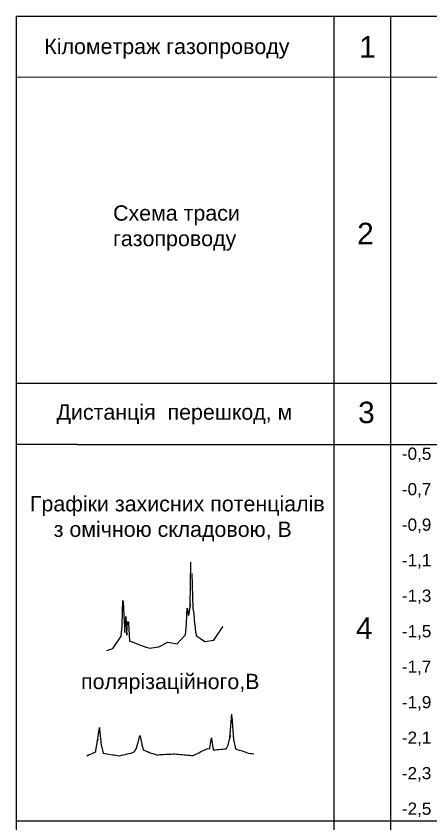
# Model space of a CAD drawing. Header units: millimetres. Extents: x -226 to 1784, y 10 to 1137.
# Drawn here: x 20 to 87.7, y 165.5 to 297.5 of the extents above; entities that cross this region are included whole.
import ezdxf

# ---------------------------------------------------------------- set-up
doc = ezdxf.new("R2010")
doc.units = ezdxf.units.MM
for name, color, linetype in [('График_U', 5, 'Continuous'), ('График_UPolar', 3, 'Continuous'), ('Макет', 7, 'Continuous')]:
    doc.layers.add(name, color=color, linetype=linetype)
doc.layers.add('Текст', color=7, linetype='Continuous', lineweight=0)
doc.styles.get("Standard").update_dxf_attribs({"font": 'arial.ttf'})

# ---------------------------------------------------------------- blocks, each defined once
blk = doc.blocks.new('График син')
at = {"layer": 'График_U'}
for p, q in [((13.600005, 7.163), (13.750005, 14.442)), ((13.910505, 12.586), (14.050005, 6.931)), ((2.510505, 4.321), (2.650005, 8.149)), ((2.650005, 8.149), (2.660505, 7.975)), ((2.660505, 7.975), (2.800005, 5.829)), ((13.010505, 4.524), (13.150005, 6.902)), ((13.150005, 6.902), (13.160505, 6.815)), ((13.160505, 6.815), (13.300005, 5.742)), ((13.460505, 5.974), (13.600005, 7.192)), ((13.600005, 7.192), (13.610505, 7.685)), ((13.610505, 7.685), (13.600005, 7.163)), ((14.050005, 6.931), (14.050005, 6.931)), ((14.050005, 6.931), (14.060505, 6.873)), ((14.060505, 6.873), (14.200005, 6.061)), ((2.800005, 5.829), (2.810505, 5.626)), ((2.810505, 5.626), (2.950005, 2.929)), ((2.960505, 3.103), (3.100005, 5.568)), ((3.100005, 5.568), (3.110505, 5.365)), ((3.110505, 5.365), (3.250005, 2.523)), ((13.300005, 5.742), (13.310505, 5.742)), ((13.310505, 5.742), (13.450005, 5.887)), ((13.450005, 5.887), (13.460505, 5.974)), ((14.200005, 6.061), (14.210505, 5.945)), ((14.210505, 5.945), (14.350005, 4.321)), ((2.350005, 2.349), (2.500005, 4.031)), ((2.500005, 4.031), (2.510505, 4.321)), ((3.260505, 2.668), (3.400005, 4.698)), ((3.400005, 4.698), (3.410505, 4.698)), ((3.410505, 4.698), (3.550005, 4.698)), ((3.550005, 4.698), (3.560505, 4.466)), ((3.560505, 4.466), (3.700005, 1.508)), ((12.850005, 2.552), (13.000005, 4.35)), ((13.000005, 4.35), (13.010505, 4.524)), ((14.350005, 4.321), (14.360505, 4.234)), ((14.360505, 4.234), (14.500005, 3.074)), ((2.950005, 2.929), (2.960505, 3.103)), ((3.250005, 2.523), (3.260505, 2.668)), ((14.500005, 3.074), (14.510505, 3.016)), ((14.510505, 3.016), (14.650005, 2.407)), ((17.500005, 1.711), (18.250005, 2.813)), ((18.250005, 2.813), (18.400005, 3.045)), ((18.400005, 3.045), (18.700005, 3.48)), ((18.700005, 3.48), (19.000005, 3.915)), ((1.000005, 0.319), (2.350005, 2.349)), ((3.700005, 1.508), (3.710505, 1.508)), ((3.710505, 1.508), (4.000005, 1.45)), ((4.000005, 1.45), (5.500005, 0.87)), ((8.500005, 0.58), (10.000005, 1.363)), ((10.000005, 1.363), (11.500005, 1.073)), ((11.500005, 1.073), (12, 1.624)), ((12, 1.624), (12.850005, 2.552)), ((14.650005, 2.407), (15.325005, 1.943)), ((15.325005, 1.943), (16.000005, 1.479)), ((16.000005, 1.479), (16.006605, 1.479)), ((16.006605, 1.479), (17.500005, 1.711)), ((0, 0), (1.000005, 0.319)), ((5.500005, 0.87), (6.250005, 0.609)), ((6.250005, 0.609), (7.000005, 0.377)), ((7.000005, 0.377), (8.500005, 0.58))]:
    blk.add_line(p, q, dxfattribs=at)
blk = doc.blocks.new('График зел')
at = {"layer": 'График_UPolar'}
for p, q in [((23.37, 2.958), (23.67, 6.844)), ((23.7, 6.438), (23.97, 2.552)), ((1.77, 2.436), (2.07, 4.64)), ((2.07, 4.64), (2.091, 4.466)), ((2.091, 4.466), (2.1, 4.35)), ((2.1, 4.35), (2.37, 1.74)), ((1.8, 2.668), (1.77, 2.436)), ((1.791, 2.61), (1.8, 2.668)), ((8.4, 2.204), (8.67, 3.306)), ((8.67, 3.306), (8.691, 3.19)), ((8.691, 3.19), (8.7, 3.19)), ((8.7, 3.19), (8.97, 1.914)), ((20.1, 1.334), (20.37, 2.958)), ((20.37, 2.958), (20.391, 2.842)), ((20.391, 2.842), (20.4, 2.784)), ((20.4, 2.784), (20.67, 0.986)), ((23.1, 1.74), (23.37, 2.958)), ((23.4, 3.364), (23.37, 2.958)), ((23.37, 2.958), (23.391, 3.248)), ((23.391, 3.248), (23.4, 3.364)), ((1.5, 0.87), (1.77, 2.436)), ((1.77, 2.436), (1.791, 2.61)), ((2.37, 1.74), (2.37, 1.74)), ((2.37, 1.74), (2.391, 1.624)), ((2.391, 1.624), (2.4, 1.624)), ((2.4, 1.624), (2.67, 0.464)), ((8.1, 1.276), (8.37, 2.088)), ((8.37, 2.088), (8.391, 2.146)), ((8.391, 2.146), (8.4, 2.204)), ((8.97, 1.914), (8.991, 1.856)), ((8.991, 1.856), (9, 1.798)), ((9, 1.798), (9.27, 0.928)), ((20.091, 1.276), (20.1, 1.334)), ((22.8, 1.218), (23.07, 1.624)), ((23.07, 1.624), (23.091, 1.74)), ((23.091, 1.74), (23.1, 1.74)), ((23.97, 2.552), (23.97, 2.552)), ((23.97, 2.552), (23.991, 2.436)), ((23.991, 2.436), (24, 2.436)), ((24, 2.436), (24.27, 1.16)), ((0, 0), (0.3, 0.174)), ((0.3, 0.174), (0.6, 0.29)), ((0.6, 0.29), (0.9, 0.406)), ((0.9, 0.406), (1.2, 0.58)), ((1.2, 0.58), (1.47, 0.696)), ((1.47, 0.696), (1.5, 0.87)), ((2.67, 0.464), (2.691, 0.464)), ((2.691, 0.464), (2.7, 0.464)), ((2.7, 0.464), (3, 0.406)), ((3, 0.406), (3.3, 0.348)), ((3.3, 0.348), (3.6, 0.29)), ((3.6, 0.29), (3.9, 0.232)), ((3.9, 0.232), (4.2, 0.174)), ((4.2, 0.174), (4.5, 0.174)), ((4.5, 0.174), (4.8, 0.116)), ((4.8, 0.116), (5.1, 0.058)), ((5.1, 0.058), (5.37, 0)), ((5.37, 0), (5.4, 0)), ((5.4, 0), (5.7, 0.116)), ((5.7, 0.116), (6, 0.174)), ((6, 0.174), (6.3, 0.232)), ((6.3, 0.232), (6.6, 0.348)), ((6.6, 0.348), (6.9, 0.406)), ((6.9, 0.406), (7.2, 0.464)), ((7.2, 0.464), (7.5, 0.58)), ((7.5, 0.58), (7.77, 0.638)), ((7.77, 0.638), (7.8, 0.696)), ((7.8, 0.696), (8.07, 1.16)), ((8.07, 1.16), (8.091, 1.218)), ((8.091, 1.218), (8.1, 1.276)), ((9.27, 0.928), (9.291, 0.928)), ((9.291, 0.928), (9.3, 0.928)), ((9.3, 0.928), (9.6, 0.812)), ((9.6, 0.812), (9.9, 0.696)), ((9.9, 0.696), (10.2, 0.58)), ((10.2, 0.58), (10.5, 0.464)), ((10.5, 0.464), (10.8, 0.406)), ((10.8, 0.406), (11.1, 0.29)), ((11.1, 0.29), (11.37, 0.174)), ((11.37, 0.174), (11.4, 0.174)), ((11.4, 0.174), (11.7, 0.174)), ((11.7, 0.174), (12, 0.232)), ((12, 0.232), (12.3, 0.232)), ((12.3, 0.232), (12.6, 0.232)), ((12.6, 0.232), (12.9, 0.29)), ((12.9, 0.29), (13.2, 0.29)), ((13.2, 0.29), (13.5, 0.29)), ((13.5, 0.29), (13.8, 0.29)), ((13.8, 0.29), (14.1, 0.348)), ((14.1, 0.348), (14.37, 0.348)), ((14.37, 0.348), (14.4, 0.348)), ((14.4, 0.348), (14.7, 0.29)), ((14.7, 0.29), (15, 0.29)), ((15, 0.29), (15.3, 0.232)), ((15.3, 0.232), (15.6, 0.232)), ((15.6, 0.232), (15.9, 0.174)), ((15.9, 0.174), (16.2, 0.174)), ((16.2, 0.174), (16.5, 0.116)), ((16.5, 0.116), (16.8, 0.116)), ((16.8, 0.116), (17.1, 0.058)), ((17.1, 0.058), (17.37, 0.058)), ((17.37, 0.058), (17.4, 0.058)), ((17.4, 0.058), (17.7, 0.232)), ((17.7, 0.232), (18, 0.348)), ((18, 0.348), (18.3, 0.522)), ((18.3, 0.522), (18.6, 0.638)), ((18.6, 0.638), (18.9, 0.812)), ((18.9, 0.812), (19.2, 0.928)), ((19.2, 0.928), (19.491, 1.102)), ((19.491, 1.102), (19.5, 1.102)), ((19.5, 1.102), (19.77, 1.218)), ((19.77, 1.218), (19.791, 1.218)), ((19.791, 1.218), (19.8, 1.218)), ((19.8, 1.218), (20.07, 1.16)), ((20.07, 1.16), (20.091, 1.276)), ((20.67, 0.986), (20.691, 0.986)), ((20.691, 0.986), (20.7, 0.986)), ((20.7, 0.986), (20.97, 0.986)), ((20.97, 0.986), (20.991, 0.986)), ((20.991, 0.986), (21, 0.986)), ((21, 0.986), (21.291, 1.044)), ((21.291, 1.044), (21.3, 1.044)), ((21.3, 1.044), (21.591, 1.044)), ((21.591, 1.044), (21.6, 1.044)), ((21.6, 1.044), (21.891, 1.102)), ((21.891, 1.102), (21.9, 1.102)), ((21.9, 1.102), (22.191, 1.102)), ((22.191, 1.102), (22.2, 1.102)), ((22.2, 1.102), (22.491, 1.16)), ((22.491, 1.16), (22.5, 1.16)), ((22.5, 1.16), (22.77, 1.16)), ((22.77, 1.16), (22.791, 1.218)), ((22.791, 1.218), (22.8, 1.218)), ((24.27, 1.16), (24.291, 1.16)), ((24.291, 1.16), (24.3, 1.16)), ((24.3, 1.16), (24.6, 1.044)), ((24.6, 1.044), (24.9, 0.928)), ((24.9, 0.928), (25.2, 0.87)), ((25.2, 0.87), (25.5, 0.754)), ((25.5, 0.754), (25.8, 0.638)), ((25.8, 0.638), (26.1, 0.58)), ((26.1, 0.58), (26.37, 0.464)), ((26.37, 0.464), (26.4, 0.464)), ((26.4, 0.464), (26.7, 0.406)), ((26.7, 0.406), (27, 0.406)), ((27, 0.406), (27.3, 0.348))]:
    blk.add_line(p, q, dxfattribs=at)

msp = doc.modelspace()

# ---------------------------------------------------------------- linework, layer by layer
at = {"layer": 'Макет', "lineweight": -2}
for p, q in [((20, 297.48), (405, 297.48)), ((20, 237.51), (390, 237.51)), ((30, 227.51), (20, 227.51)), ((30, 227.51), (390, 227.51)), ((20, 166.01), (390, 166.01))]:
    msp.add_line(p, q, dxfattribs=at)
at = {"layer": 'Макет'}
for p, q in [((20, 297.48), (20, 10.51)), ((71.95, 75.51), (71.95, 297.48)), ((81.17, 75.51), (81.17, 297.48)), ((390, 287.52), (20, 287.48))]:
    msp.add_line(p, q, dxfattribs=at)

# ---------------------------------------------------------------- block references
for name, p in [('График син', (34.8, 193.84)), ('График зел', (31.53, 176.62))]:
    msp.add_blockref(name, p, dxfattribs=at)

# ---------------------------------------------------------------- texts
at = {"layer": 'График_U'}
for s, p in [('-0,5', (83, 225)), ('-0,7', (83, 219.2)), ('-0,9', (83, 213.4)), ('-1,1', (83, 207.6)), ('-1,3', (83, 201.8)), ('-1,5', (83, 196)), ('-1,7', (83, 190.2)), ('-1,9', (83, 184.4)), ('-2,1', (83, 178.6)), ('-2,3', (83, 172.8)), ('-2,5', (83, 167))]:
    msp.add_text(s, height=2, dxfattribs=at).set_placement(p)
at = {"layer": 'Текст', "attachment_point": 1}
for s, insert, char_height, width in [('Кiлометраж газопроводу', (24.6, 293.79), 2.5, 51.4775), ('1', (76.03, 294.22), 3.5, 5.5314), ('Схема траси  \\Pгазопроводу', (35.83, 266.57), 2.5, 46.7126), ('2', (75.69, 263.72), 3.5, 5.5314), ('Дистанцiя  перешкод, м', (26.59, 234.05), 2.5, 51.4775), ('3', (75.85, 234.49), 3.5, 5.5314), ('{\\C256;Графіки захисних потенціалів\\P    з омічною складовою, В}', (22.25, 219.07), 2.5, 50.9113), ('4', (75.5, 199.24), 3.5, 5.5314), ('{\\C256;полярізаційного,В}', (30.6, 190.03), 2.5, 48.8589)]:
    msp.add_mtext(s, dxfattribs=dict(at, insert=insert, char_height=char_height, width=width))

doc.saveas('drawing.dxf')
